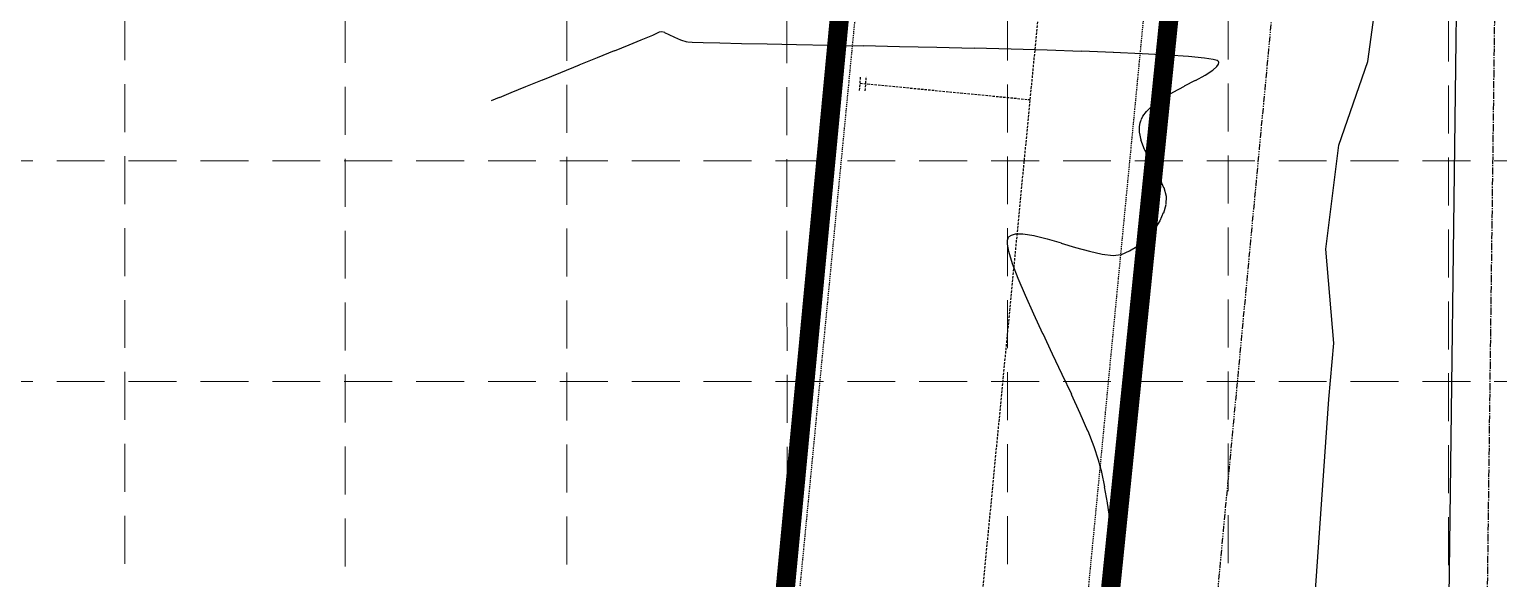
# Model space of a CAD drawing. Header units: inches. Extents: x 6967 to 7890, y 13663 to 15138.
# Drawn here: x 7648.7 to 7802, y 14633 to 14690.2 of the extents above; entities that cross this region are included whole.
import ezdxf

# ---------------------------------------------------------------- set-up
doc = ezdxf.new("R2010")
doc.units = ezdxf.units.IN
doc.header["$MEASUREMENT"] = 0
for name, pattern in [('CENTER2', [1.125, 0.75, -0.125, 0.125, -0.125]), ('DASHED', [0.75, 0.5, -0.25]), ('HIDDEN', [0.375, 0.25, -0.125]), ('xGWI003pt$0$HIDDEN2', [0.1875, 0.125, -0.0625]), ('xGWI003pt$0$PHANTOM2', [1.25, 0.625, -0.125, 0.125, -0.125, 0.125, -0.125]), ('XGWI003WS$0$DASHED2', [0.375, 0.25, -0.125])]:
    doc.linetypes.add(name, pattern=pattern)
for name, color, linetype in [('EC', 35, 'Continuous'), ('GRID', 254, 'HIDDEN'), ('LIMITS OF DISTURBANCE', 1, 'HIDDEN'), ('V-ROAD-BACK-P', 2, 'Continuous'), ('V-STRM-CNTR-E', 11, 'CENTER2'), ('V-STRM-UNDR-E', 15, 'Continuous'), ('xGWI003pt$0$C-EASE-SSWR-N', 7, 'xGWI003pt$0$HIDDEN2'), ('xGWI003pt$0$ROW', 3, 'xGWI003pt$0$PHANTOM2'), ('XGWI003WS$0$C-SSWR-MAIN-N', 3, 'XGWI003WS$0$DASHED2')]:
    doc.layers.add(name, color=color, linetype=linetype)

msp = doc.modelspace()

# ---------------------------------------------------------------- linework, layer by layer
at = {"layer": 'EC', "color": 35, "elevation": 662}
for points in [[(7713.39, 14689.44), (7712.54, 14689.09)], [(7713.76, 14689.59), (7713.39, 14689.44)], [(7714.24, 14689.84), (7714.02, 14689.71)], [(7714.46, 14689.94), (7714.24, 14689.84)], [(7714.72, 14689.97), (7714.46, 14689.94)], [(7716.08, 14689.38), (7715.5, 14689.66)], [(7711.3, 14688.59), (7709.75, 14687.96)], [(7712.54, 14689.09), (7711.3, 14688.59)], [(7717.89, 14688.86), (7717.39, 14688.89)], [(7725.72, 14688.68), (7723.03, 14688.73)], [(7728.79, 14688.62), (7725.72, 14688.68)], [(7732.16, 14688.56), (7728.79, 14688.62)], [(7735.76, 14688.49), (7732.16, 14688.56)], [(7743.41, 14688.34), (7739.54, 14688.42)], [(7761.84, 14687.81), (7758.5, 14687.94)], [(7706.09, 14686.48), (7704.15, 14685.7)], [(7772.84, 14686.77), (7772.82, 14686.86)], [(7704.15, 14685.7), (7702.26, 14684.93)], [(7698.97, 14683.6), (7697.75, 14683.1)], [(7700.5, 14684.22), (7698.97, 14683.6)], [(7768.08, 14683.68), (7769.26, 14684.32)], [(7765.93, 14682.28), (7766.94, 14683)], [(7764.76, 14680.85), (7764.93, 14681.18)], [(7764.73, 14678.72), (7764.58, 14679.52)], [(7765.6, 14676.68), (7765.1, 14677.7)], [(7766.69, 14674.67), (7766.16, 14675.66)], [(7767.12, 14673.72), (7766.69, 14674.67)], [(7766.25, 14669.51), (7766.72, 14670.28)], [(7750.85, 14668.47), (7750.9, 14668.55)], [(7751.2, 14668.78), (7751.63, 14668.9)], [(7756.4, 14667.95), (7757.9, 14667.5)], [(7759.35, 14667.09), (7760.68, 14666.78)], [(7753.54, 14660.54), (7752.67, 14662.48)], [(7755.5, 14656.37), (7754.5, 14658.49)], [(7757.49, 14652.16), (7756.51, 14654.24)], [(7760.3, 14645.33), (7759.84, 14646.71)], [(7760.62, 14644.05), (7760.3, 14645.33)], [(7761.78, 14637.05), (7761.51, 14639)]]:
    msp.add_lwpolyline(points, dxfattribs=at)
at = {"layer": 'EC', "color": 35, "extrusion": (-0.439777, 0.898107, 0), "elevation": 9800.49}
msp.add_lwpolyline([(-13388.21, 662), (-13387.92, 662)], dxfattribs=at)
at = {"layer": 'EC', "color": 35, "extrusion": (-0.271582, -0.962415, 0), "elevation": -16233.04}
msp.add_lwpolyline([(3435.55, 662), (3435.22, 662)], dxfattribs=at)
at = {"layer": 'EC', "color": 35, "extrusion": (-0.429898, -0.902878, 0), "elevation": -16579.84}
msp.add_lwpolyline([(651.1, 662), (650.59, 662)], dxfattribs=at)
at = {"layer": 'EC', "color": 35, "extrusion": (-0.375348, 0.926884, 0), "elevation": 10720.21}
for points in [[(-12659.14, 662), (-12657.23, 662)], [(-12651.05, 662), (-12649.16, 662)]]:
    msp.add_lwpolyline(points, dxfattribs=at)
at = {"layer": 'EC', "color": 35, "extrusion": (-0.399238, -0.916847, 0), "elevation": -16548.47}
msp.add_lwpolyline([(1210.61, 662), (1209.91, 662)], dxfattribs=at)
at = {"layer": 'EC', "color": 35, "extrusion": (-0.291987, -0.956422, 0), "elevation": -16302.16}
msp.add_lwpolyline([(3092.11, 662), (3091.42, 662)], dxfattribs=at)
at = {"layer": 'EC', "color": 35, "extrusion": (-0.033365, -0.999443, 0), "elevation": -14938.19}
msp.add_lwpolyline([(7224.66, 662), (7223.5, 662)], dxfattribs=at)
at = {"layer": 'EC', "color": 35, "extrusion": (-0.02433, -0.999704, 0), "elevation": -14872.28}
msp.add_lwpolyline([(7361.12, 662), (7359.38, 662)], dxfattribs=at)
at = {"layer": 'EC', "color": 35, "extrusion": (-0.020635, -0.999787, 0), "elevation": -14844.97}
msp.add_lwpolyline([(7418.29, 662), (7416.04, 662)], dxfattribs=at)
at = {"layer": 'EC', "color": 35, "extrusion": (-0.019625, -0.999807, 0), "elevation": -14837.48}
msp.add_lwpolyline([(7449.79, 662), (7446.02, 662)], dxfattribs=at)
at = {"layer": 'EC', "color": 35, "extrusion": (-0.022648, -0.999744, 0), "elevation": -14859.94}
msp.add_lwpolyline([(7412.67, 662), (7408.77, 662)], dxfattribs=at)
at = {"layer": 'EC', "color": 35, "extrusion": (-0.024909, -0.99969, 0), "elevation": -14876.67}
msp.add_lwpolyline([(7382.89, 662), (7379.03, 662)], dxfattribs=at)
at = {"layer": 'EC', "color": 35, "extrusion": (-0.027839, -0.999612, 0), "elevation": -14898.25}
msp.add_lwpolyline([(7343.02, 662), (7339.26, 662)], dxfattribs=at)
at = {"layer": 'EC', "color": 35, "extrusion": (-0.031666, -0.999499, 0), "elevation": -14926.25}
msp.add_lwpolyline([(7289.51, 662), (7285.93, 662)], dxfattribs=at)
at = {"layer": 'EC', "color": 35, "extrusion": (0.375348, -0.926884, 0), "elevation": -10720.21}
for points in [[(12657.23, 662), (12655.18, 662)], [(12646.19, 662), (12645.3, 662)]]:
    msp.add_lwpolyline(points, dxfattribs=at)
at = {"layer": 'EC', "color": 35, "extrusion": (-0.043803, -0.99904, 0), "elevation": -15013.71}
msp.add_lwpolyline([(7114.03, 662), (7111.01, 662)], dxfattribs=at)
at = {"layer": 'EC', "color": 35, "extrusion": (-0.054008, -0.99854, 0), "elevation": -15085.61}
msp.add_lwpolyline([(6962.91, 662), (6960.27, 662)], dxfattribs=at)
at = {"layer": 'EC', "color": 35, "extrusion": (-0.069994, -0.997547, 0), "elevation": -15195.2}
msp.add_lwpolyline([(6722.58, 662), (6720.4, 662)], dxfattribs=at)
at = {"layer": 'EC', "color": 35, "extrusion": (-0.098365, -0.99515, 0), "elevation": -15380.42}
msp.add_lwpolyline([(6288.94, 662), (6287.27, 662)], dxfattribs=at)
at = {"layer": 'EC', "color": 35, "extrusion": (-0.152056, -0.988372, 0), "elevation": -15698.11}
msp.add_lwpolyline([(5448.61, 662), (5447.69, 662)], dxfattribs=at)
at = {"layer": 'EC', "color": 35, "extrusion": (-0.25734, -0.966321, 0), "elevation": -16192.54}
msp.add_lwpolyline([(3731.34, 662), (3730.91, 662)], dxfattribs=at)
at = {"layer": 'EC', "color": 35, "extrusion": (0.854068, -0.520162, 0), "elevation": -1000.91}
msp.add_lwpolyline([(16586.17, 662), (16586.48, 662)], dxfattribs=at)
at = {"layer": 'EC', "color": 35, "extrusion": (0.479102, 0.877759, 0), "elevation": 16615.52}
msp.add_lwpolyline([(213.89, 662), (214.04, 662)], dxfattribs=at)
at = {"layer": 'EC', "color": 35, "extrusion": (0.821665, 0.569971, 0), "elevation": 14757.74}
msp.add_lwpolyline([(7637.39, 662), (7637.44, 662)], dxfattribs=at)
at = {"layer": 'EC', "color": 35, "extrusion": (0.99107, -0.13334, 0), "elevation": 5745.09}
msp.add_lwpolyline([(15591.89, 662), (15592.06, 662)], dxfattribs=at)
at = {"layer": 'EC', "color": 35, "extrusion": (-0.458022, 0.888941, 0), "elevation": 9495}
msp.add_lwpolyline([(-13632.16, 662), (-13633.45, 662)], dxfattribs=at)
at = {"layer": 'EC', "color": 35, "extrusion": (0.474122, -0.880459, 0), "elevation": -9245.34}
msp.add_lwpolyline([(13803.97, 662), (13805.12, 662)], dxfattribs=at)
at = {"layer": 'EC', "color": 35, "extrusion": (0.534867, -0.844936, 0), "elevation": -8251.59}
msp.add_lwpolyline([(14421.13, 662), (14422.08, 662)], dxfattribs=at)
at = {"layer": 'EC', "color": 35, "extrusion": (0.663815, -0.747897, 0), "elevation": -5824.27}
msp.add_lwpolyline([(15561.59, 662), (15562.15, 662)], dxfattribs=at)
at = {"layer": 'EC', "color": 35, "extrusion": (-0.512763, 0.85853, 0), "elevation": 8623.21}
msp.add_lwpolyline([(-14197.05, 662), (-14198.37, 662)], dxfattribs=at)
at = {"layer": 'EC', "color": 35, "extrusion": (0.691548, -0.722331, 0), "elevation": -5234.94}
msp.add_lwpolyline([(15762.18, 662), (15763.07, 662)], dxfattribs=at)
at = {"layer": 'EC', "color": 35, "extrusion": (0.985917, -0.167235, 0), "elevation": 5200.2}
msp.add_lwpolyline([(15771.88, 662), (15772.27, 662)], dxfattribs=at)
at = {"layer": 'EC', "color": 35, "extrusion": (0.962279, -0.272065, 0), "elevation": 3477.7}
msp.add_lwpolyline([(16239.21, 662), (16239.41, 662)], dxfattribs=at)
at = {"layer": 'EC', "color": 35, "extrusion": (0.937236, -0.348696, 0), "elevation": 2158.27}
msp.add_lwpolyline([(16466.78, 662), (16466.96, 662)], dxfattribs=at)
at = {"layer": 'EC', "color": 35, "extrusion": (0.801274, -0.598297, 0), "elevation": -2561.87}
msp.add_lwpolyline([(16409.39, 662), (16409.99, 662)], dxfattribs=at)
at = {"layer": 'EC', "color": 35, "extrusion": (0.999991, -0.00414, 0), "elevation": 7703.74}
msp.add_lwpolyline([(14711.54, 662), (14712.12, 662)], dxfattribs=at)
at = {"layer": 'EC', "color": 35, "extrusion": (0.939503, 0.342541, 0), "elevation": 12323.04}
msp.add_lwpolyline([(11129.88, 662), (11130.96, 662)], dxfattribs=at)
at = {"layer": 'EC', "color": 35, "extrusion": (0.87614, 0.482057, 0), "elevation": 13878.74}
msp.add_lwpolyline([(9114.21, 662), (9115.36, 662)], dxfattribs=at)
at = {"layer": 'EC', "color": 35, "extrusion": (0.964852, 0.262794, 0), "elevation": 11350.29}
msp.add_lwpolyline([(12115.88, 662), (12116.81, 662)], dxfattribs=at)
at = {"layer": 'EC', "color": 35, "extrusion": (0.999781, -0.020951, 0), "elevation": 7458.26}
msp.add_lwpolyline([(14831.5, 662), (14832.33, 662)], dxfattribs=at)
at = {"layer": 'EC', "color": 35, "extrusion": (0.913668, -0.406461, 0), "elevation": 1133.3}
msp.add_lwpolyline([(16560.64, 662), (16561.55, 662)], dxfattribs=at)
at = {"layer": 'EC', "color": 35, "extrusion": (0.959569, -0.281475, 0), "elevation": 3323.51}
msp.add_lwpolyline([(16264.18, 662), (16265.09, 662)], dxfattribs=at)
at = {"layer": 'EC', "color": 35, "extrusion": (0.960051, -0.279826, 0), "elevation": 3336.59}
msp.add_lwpolyline([(16251.15, 662), (16251.37, 662)], dxfattribs=at)
at = {"layer": 'EC', "color": 35, "extrusion": (0.999969, -0.007851, 0), "elevation": 7635.39}
msp.add_lwpolyline([(14728.24, 662), (14728.67, 662)], dxfattribs=at)
at = {"layer": 'EC', "color": 35, "extrusion": (0.727906, -0.685677, 0), "elevation": -4415.97}
msp.add_lwpolyline([(15991.94, 662), (15992.06, 662)], dxfattribs=at)
at = {"layer": 'EC', "color": 35, "extrusion": (0.541932, -0.840423, 0), "elevation": -8127.35}
msp.add_lwpolyline([(14463.5, 662), (14463.76, 662)], dxfattribs=at)
at = {"layer": 'EC', "color": 35, "extrusion": (0.008332, -0.999965, 0), "elevation": -14603.8}
msp.add_lwpolyline([(7873.58, 662), (7874.34, 662)], dxfattribs=at)
at = {"layer": 'EC', "color": 35, "extrusion": (-0.156302, -0.987709, 0), "elevation": -15700.33}
msp.add_lwpolyline([(5364.33, 662), (5365.52, 662)], dxfattribs=at)
at = {"layer": 'EC', "color": 35, "extrusion": (0.24275, 0.970089, 0), "elevation": 16112.14}
msp.add_lwpolyline([(-3960.81, 662), (-3962.21, 662)], dxfattribs=at)
at = {"layer": 'EC', "color": 35, "extrusion": (-0.280608, -0.959822, 0), "elevation": -16255.14}
msp.add_lwpolyline([(3327.28, 662), (3328.81, 662)], dxfattribs=at)
at = {"layer": 'EC', "color": 35, "extrusion": (0.610241, -0.792216, 0), "elevation": -6881.81}
msp.add_lwpolyline([(15101.77, 662), (15102.69, 662)], dxfattribs=at)
at = {"layer": 'EC', "color": 35, "extrusion": (-0.70165, 0.712522, 0), "elevation": 5003.04}
msp.add_lwpolyline([(-15824.66, 662), (-15825.58, 662)], dxfattribs=at)
at = {"layer": 'EC', "color": 35, "extrusion": (0.78313, -0.621858, 0), "elevation": -3040.36}
msp.add_lwpolyline([(16316.73, 662), (16317.64, 662)], dxfattribs=at)
at = {"layer": 'EC', "color": 35, "extrusion": (0.983238, 0.182325, 0), "elevation": 10295.18}
msp.add_lwpolyline([(13008.03, 662), (13008.82, 662)], dxfattribs=at)
at = {"layer": 'EC', "color": 35, "extrusion": (0.955301, 0.295636, 0), "elevation": 11740.58}
msp.add_lwpolyline([(11718.67, 662), (11720, 662)], dxfattribs=at)
at = {"layer": 'EC', "color": 35, "extrusion": (-0.271668, -0.962391, 0), "elevation": -16223.44}
msp.add_lwpolyline([(3481.44, 662), (3482.95, 662)], dxfattribs=at)
at = {"layer": 'EC', "color": 35, "extrusion": (-0.113773, -0.993507, 0), "elevation": -15454.5}
msp.add_lwpolyline([(6041.61, 662), (6042.75, 662)], dxfattribs=at)
at = {"layer": 'EC', "color": 35, "extrusion": (0.125707, -0.992067, 0), "elevation": -13574.6}
msp.add_lwpolyline([(9543.94, 662), (9544.81, 662)], dxfattribs=at)
at = {"layer": 'EC', "color": 35, "extrusion": (0.397508, -0.917598, 0), "elevation": -10372.47}
msp.add_lwpolyline([(12953.18, 662), (12954.1, 662)], dxfattribs=at)
at = {"layer": 'EC', "color": 35, "extrusion": (0.50891, -0.86082, 0), "elevation": -8674.83}
msp.add_lwpolyline([(14147.24, 662), (14148.15, 662)], dxfattribs=at)
at = {"layer": 'EC', "color": 35, "extrusion": (0.93383, 0.357716, 0), "elevation": 12484.61}
msp.add_lwpolyline([(10920.94, 662), (10922.59, 662)], dxfattribs=at)
at = {"layer": 'EC', "color": 35, "extrusion": (0.920138, 0.391593, 0), "elevation": 12875.26}
msp.add_lwpolyline([(10455.62, 662), (10457.54, 662)], dxfattribs=at)
at = {"layer": 'EC', "color": 35, "extrusion": (0.906305, 0.422624, 0), "elevation": 13222.97}
msp.add_lwpolyline([(10007.83, 662), (10010.1, 662)], dxfattribs=at)
at = {"layer": 'EC', "color": 35, "extrusion": (0.903497, 0.428594, 0), "elevation": 13288.7}
msp.add_lwpolyline([(9915.68, 662), (9918.03, 662)], dxfattribs=at)
at = {"layer": 'EC', "color": 35, "extrusion": (0.909884, 0.414862, 0), "elevation": 13137.04}
msp.add_lwpolyline([(10111.3, 662), (10113.49, 662)], dxfattribs=at)
at = {"layer": 'EC', "color": 35, "extrusion": (0.917457, 0.397835, 0), "elevation": 12946.34}
msp.add_lwpolyline([(10352.35, 662), (10354.35, 662)], dxfattribs=at)
at = {"layer": 'EC', "color": 35, "extrusion": (0.929434, 0.368988, 0), "elevation": 12616.72}
msp.add_lwpolyline([(10749.86, 662), (10751.61, 662)], dxfattribs=at)
at = {"layer": 'EC', "color": 35, "extrusion": (0.979879, 0.199591, 0), "elevation": 10527.3}
msp.add_lwpolyline([(12798.91, 662), (12800.45, 662)], dxfattribs=at)
at = {"layer": 'EC', "color": 35, "extrusion": (0.985329, 0.170665, 0), "elevation": 10146.04}
msp.add_lwpolyline([(13101.49, 662), (13103.21, 662)], dxfattribs=at)
at = {"layer": 'EC', "color": 35, "extrusion": (0.988395, 0.151907, 0), "elevation": 9895.2}
msp.add_lwpolyline([(13290.09, 662), (13291.95, 662)], dxfattribs=at)
at = {"layer": 'EC', "color": 35, "extrusion": (0.991076, 0.133296, 0), "elevation": 9643.58}
msp.add_lwpolyline([(13469.77, 662), (13471.81, 662)], dxfattribs=at)
at = {"layer": 'EC', "color": 35, "extrusion": (0.991405, 0.13083, 0), "elevation": 9610.04}
msp.add_lwpolyline([(13491.65, 662), (13493.73, 662)], dxfattribs=at)
at = {"layer": 'GRID', "color": 252, "linetype": 'HIDDEN', "lineweight": 0, "ltscale": 20}
for p, q in [((7704.94, 13779.45), (7704.77, 15114.09)), ((7727.82, 13779.21), (7727.77, 15114.09)), ((7750.84, 13779.49), (7750.77, 15114.09)), ((7773.89, 13779.57), (7773.77, 15114.09)), ((7796.84, 13779.37), (7796.77, 15114.09)), ((7658.74, 13779.51), (7658.66, 15113.57)), ((7681.73, 13779.24), (7681.66, 15113.57)), ((6991.59, 14676.53), (7865.68, 14676.53)), ((6991.59, 14653.52), (7865.68, 14653.52))]:
    msp.add_line(p, q, dxfattribs=at)
at = {"layer": 'LIMITS OF DISTURBANCE', "linetype": 'DASHED', "ltscale": 25, "const_width": 2}
msp.add_lwpolyline([(7759.66, 14613.39), (7774.17, 14755.27), (7775.92, 14902.64), (7788.16, 14966.34), (7787.4, 14991.65), (7754.33, 14991.84), (7754.05, 14970.16), (7741.58, 14905.86), (7739.48, 14757.07), (7725.7, 14611.8)], dxfattribs=at)
at = {"layer": 'V-ROAD-BACK-P', "color": 7}
msp.add_lwpolyline([(7778.76, 14437.21), (7779.52, 14488.39), (7780.67, 14539.62), (7781.17, 14589.76), (7779.62, 14598.82), (7779.81, 14610.78), (7781.91, 14617.31), (7784.34, 14651.68), (7784.85, 14657.5), (7784, 14667.3), (7785.38, 14678.16), (7788.38, 14686.88), (7794.93, 14734.68), (7793.71, 14744.95), (7793.93, 14760.42), (7796, 14772.59), (7796.98, 14839.21), (7797.76, 14889.54), (7798.48, 14940.14), (7799.16, 14990.48), (7800.01, 15040.89)], dxfattribs=at)
at = {"layer": 'V-STRM-CNTR-E', "color": 5}
msp.add_lwpolyline([(7834.26, 15096.27), (7818.91, 15096.03), (7806.57, 15085.31), (7798.05, 14409.84)], dxfattribs=at)
at = {"layer": 'V-STRM-UNDR-E', "color": 5}
msp.add_lwpolyline([(7834.2, 15100.27), (7817.39, 15100.01), (7802.6, 15087.16), (7794.05, 14409.89)], dxfattribs=at)
at = {"layer": 'xGWI003pt$0$C-EASE-SSWR-N'}
for p, q in [((7741.25, 14757.26), (7727.12, 14611.38)), ((7757.1, 14609.73), (7771.22, 14755.56))]:
    msp.add_line(p, q, dxfattribs=at)
at = {"layer": 'xGWI003pt$0$ROW', "color": 7}
msp.add_line((7772.5, 14629.13), (7784.51, 14756.45), dxfattribs=at)
at = {"layer": 'XGWI003WS$0$C-SSWR-MAIN-N'}
for p, q in [((7735.36, 14683.87), (7735.47, 14685.36)), ((7735.95, 14683.82), (7736.07, 14685.32)), ((7735.42, 14684.62), (7753.13, 14682.9))]:
    msp.add_line(p, q, dxfattribs=at)
at = {"layer": 'XGWI003WS$0$C-SSWR-MAIN-N', "color": 30}
msp.add_lwpolyline([(7772.55, 15009.92), (7771.9, 14971.26, -0.042072), (7767.67, 14929.48), (7766.57, 14923.59, 0.042072), (7762.34, 14881.8), (7760.4, 14766.16, -0.019946), (7759.27, 14746.25), (7747.11, 14620.69, 0.020781), (7745.97, 14599.95), (7741.33, 14254.71), (7560.36, 14227.31)], format="xyb", dxfattribs=at)

doc.saveas('drawing.dxf')
